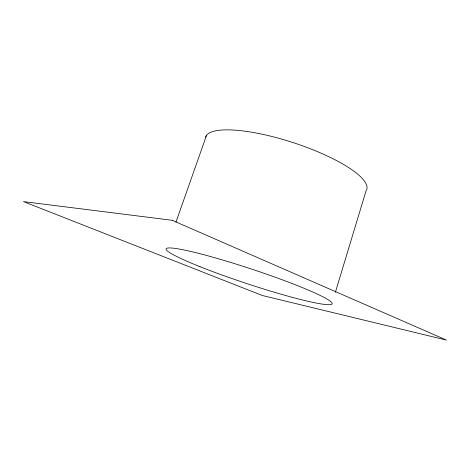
<?xml version="1.0" encoding="UTF-8"?>
<svg xmlns="http://www.w3.org/2000/svg" width="470" height="470" viewBox="0 0 470 470"><rect width="100%" height="100%" fill="white"/><g stroke="black" fill="none" stroke-linecap="round" stroke-linejoin="round"><path stroke-width="0.7" d="M335.363 292.322L366.012 190.973A84.753 21.814 18 0 0 295.918 143.526A84.753 21.814 18 0 0 205.537 137.152M175.95 222.134L206.577 135.225M172.232 220.307L23.5 201.601L262.377 295.507L446.5 340.11L172.232 220.307M200.05 266.707A87.449 7.638 18.3 0 0 331.773 304.202A87.449 7.638 18.3 0 0 215.736 258.001A87.449 7.638 18.3 0 0 200.05 266.707"/></g></svg>
